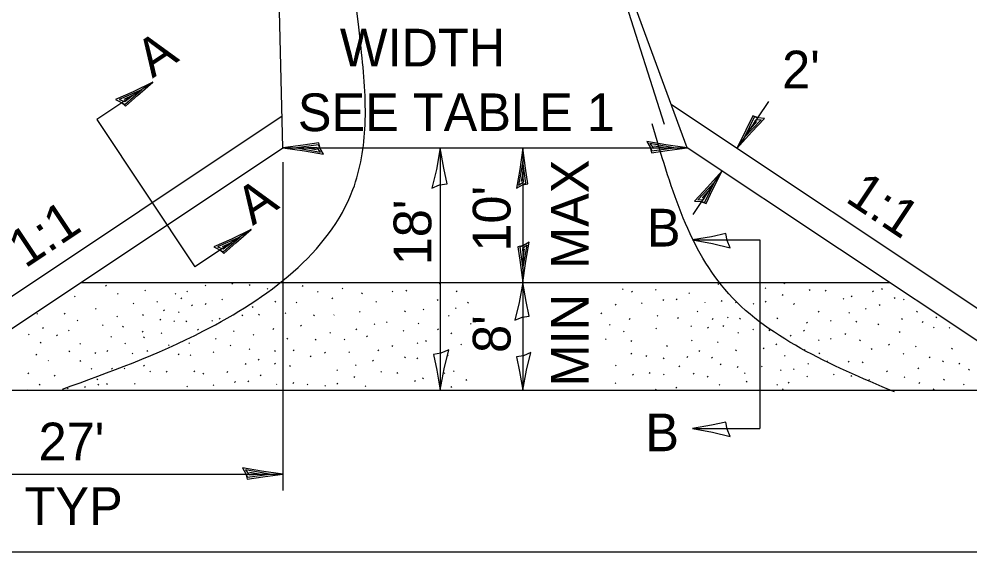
# Model space of a CAD drawing. Extents: x 0 to 2.83, y -0.12 to 1.83.
# Drawn here: x 0.5631 to 0.9899, y 1.2263 to 1.4656 of the extents above; entities that cross this region are included whole.
import ezdxf

# ---------------------------------------------------------------- set-up
doc = ezdxf.new("R2010")
doc.units = 0
for name, color, linetype in [('RD_Pr_Roadway_Dimensions', 7, 'Continuous'), ('RD_Pr_Roadway_Notes', 7, 'Continuous'), ('SH_General_Details', 7, 'Continuous'), ('STG_Traffic_Control', 7, 'Continuous')]:
    doc.layers.add(name, color=color, linetype=linetype)

msp = doc.modelspace()

# ---------------------------------------------------------------- linework, layer by layer
at = {"layer": 'RD_Pr_Roadway_Dimensions'}
for p, q in [((0.89943, 1.42861), (0.88533, 1.40747)), ((0.8924, 1.42211), (0.88939, 1.41565)), ((0.89479, 1.42119), (0.8924, 1.42211)), ((0.893, 1.42149), (0.88872, 1.41252)), ((0.88872, 1.41252), (0.89626, 1.42042)), ((0.89362, 1.42027), (0.89135, 1.41635)), ((0.89135, 1.41635), (0.89431, 1.41961)), ((0.89181, 1.41477), (0.89775, 1.42101)), ((0.89479, 1.42119), (0.893, 1.42149)), ((0.89626, 1.42042), (0.89362, 1.42027)), ((0.89775, 1.42101), (0.89479, 1.42119)), ((0.88939, 1.41565), (0.88534, 1.40747)), ((0.88534, 1.40747), (0.89181, 1.41477)), ((0.69062, 1.40895), (0.68156, 1.40778)), ((0.69748, 1.40917), (0.68765, 1.40776)), ((0.69767, 1.41002), (0.69062, 1.40895)), ((0.69823, 1.40753), (0.69748, 1.40917)), ((0.69823, 1.40753), (0.69767, 1.41002)), ((0.85338, 1.4091), (0.84491, 1.41059)), ((0.84491, 1.41059), (0.8464, 1.40802)), ((0.85697, 1.40779), (0.84622, 1.40968)), ((0.84622, 1.40968), (0.84781, 1.40756)), ((0.86306, 1.40778), (0.85338, 1.4091)), ((0.68156, 1.40778), (0.69123, 1.40644)), ((0.68156, 1.40777), (0.86306, 1.40777)), ((0.68765, 1.40776), (0.6984, 1.40587)), ((0.69123, 1.40644), (0.69971, 1.40496)), ((0.69681, 1.40799), (0.69229, 1.4077)), ((0.69229, 1.4077), (0.69664, 1.40704)), ((0.6984, 1.40587), (0.69681, 1.40799)), ((0.69971, 1.40496), (0.69823, 1.40753)), ((0.75217, 1.40777), (0.75217, 1.29887)), ((0.78924, 1.40778), (0.78791, 1.3981)), ((0.78923, 1.40777), (0.78923, 1.34727)), ((0.79041, 1.39871), (0.78924, 1.40778)), ((0.8464, 1.40802), (0.84696, 1.40553)), ((0.8464, 1.40802), (0.84714, 1.40637)), ((0.84696, 1.40553), (0.854, 1.4066)), ((0.84714, 1.40637), (0.85697, 1.40779)), ((0.84781, 1.40756), (0.85233, 1.40785)), ((0.85233, 1.40785), (0.84798, 1.4085)), ((0.854, 1.4066), (0.86306, 1.40778)), ((0.68156, 1.40137), (0.68156, 1.25395)), ((0.78922, 1.40169), (0.78733, 1.39094)), ((0.79063, 1.39185), (0.78922, 1.40169)), ((0.78791, 1.3981), (0.78642, 1.38963)), ((0.78917, 1.39704), (0.7885, 1.39269)), ((0.78945, 1.39252), (0.78917, 1.39704)), ((0.79148, 1.39167), (0.79041, 1.39871)), ((0.87862, 1.3974), (0.86559, 1.37785)), ((0.87863, 1.3974), (0.87215, 1.39009)), ((0.87457, 1.38921), (0.87863, 1.3974)), ((0.78733, 1.39094), (0.78945, 1.39252)), ((0.789, 1.39111), (0.79063, 1.39185)), ((0.789, 1.39111), (0.79148, 1.39167)), ((0.87524, 1.39234), (0.86771, 1.38445)), ((0.87096, 1.38337), (0.87524, 1.39234)), ((0.78642, 1.38963), (0.789, 1.39111)), ((0.87215, 1.39009), (0.86621, 1.38386)), ((0.87261, 1.3885), (0.86966, 1.38526)), ((0.87035, 1.38459), (0.87261, 1.3885)), ((0.87156, 1.38275), (0.87457, 1.38921)), ((0.86621, 1.38386), (0.86918, 1.38366)), ((0.86771, 1.38445), (0.87035, 1.38459)), ((0.86918, 1.38366), (0.87156, 1.38275)), ((0.86918, 1.38366), (0.87096, 1.38337)), ((0.78948, 1.36394), (0.78699, 1.36338)), ((0.78699, 1.36338), (0.78807, 1.35633)), ((0.78948, 1.36394), (0.78784, 1.36319)), ((0.78784, 1.36319), (0.78925, 1.35336)), ((0.79114, 1.36411), (0.78902, 1.36252)), ((0.78902, 1.36252), (0.78931, 1.35801)), ((0.78925, 1.35336), (0.79114, 1.36411)), ((0.78931, 1.35801), (0.78996, 1.36235)), ((0.79205, 1.36543), (0.78948, 1.36394)), ((0.79056, 1.35695), (0.79205, 1.36543)), ((0.78807, 1.35633), (0.78924, 1.34728)), ((0.78924, 1.34728), (0.79056, 1.35695)), ((0.78923, 1.34727), (0.78923, 1.29887)), ((0.67188, 1.26253), (0.66341, 1.26402)), ((0.66341, 1.26402), (0.6649, 1.26144)), ((0.51821, 1.2612), (0.68156, 1.2612)), ((0.67547, 1.26121), (0.66472, 1.2631)), ((0.66472, 1.2631), (0.66631, 1.26099)), ((0.6649, 1.26144), (0.66546, 1.25896)), ((0.6649, 1.26144), (0.66564, 1.2598)), ((0.66546, 1.25896), (0.6725, 1.26003)), ((0.66564, 1.2598), (0.67547, 1.26121)), ((0.66631, 1.26099), (0.67083, 1.26127)), ((0.67083, 1.26127), (0.66648, 1.26193)), ((0.68156, 1.2612), (0.67188, 1.26253)), ((0.6725, 1.26003), (0.68156, 1.2612))]:
    msp.add_line(p, q, dxfattribs=at)
for points in [[(0.74838, 1.38963), (0.75187, 1.3911), (0.75521, 1.39167), (0.75375, 1.39869), (0.75218, 1.40777), (0.75041, 1.39809)], [(0.74838, 1.38963), (0.75187, 1.3911), (0.75521, 1.39167), (0.75375, 1.39869), (0.75218, 1.40777), (0.75041, 1.39809)], [(0.78569, 1.33034), (0.78895, 1.33172), (0.79207, 1.33225), (0.79071, 1.3388), (0.78924, 1.34727), (0.7876, 1.33824)], [(0.75597, 1.31703), (0.75248, 1.31555), (0.74913, 1.31497), (0.7506, 1.30795), (0.75217, 1.29888), (0.75393, 1.30856)], [(0.79278, 1.31581), (0.78953, 1.31443), (0.78641, 1.3139), (0.78777, 1.30734), (0.78924, 1.29887), (0.79088, 1.30791)], [(0.79278, 1.31581), (0.78953, 1.31443), (0.78641, 1.3139), (0.78777, 1.30734), (0.78924, 1.29887), (0.79088, 1.30791)]]:
    msp.add_lwpolyline(points, close=True, dxfattribs=at)
at = {"layer": 'SH_General_Details'}
for p, q in [((0.85275, 1.41825), (0.73498, 1.79112)), ((0.86306, 1.40777), (0.76059, 1.68535)), ((0.68156, 1.40777), (0.67526, 1.66241)), ((0.62309, 1.43724), (0.59792, 1.42046)), ((1.01192, 1.32307), (0.85594, 1.42706)), ((0.53269, 1.32307), (0.6812, 1.42208)), ((0.59792, 1.42046), (0.64204, 1.35427)), ((0.53636, 1.31097), (0.68156, 1.40777)), ((1.00826, 1.31097), (0.86306, 1.40777)), ((0.66721, 1.37105), (0.64204, 1.35427)), ((0.86536, 1.36641), (0.89561, 1.36641)), ((0.89561, 1.36641), (0.89561, 1.28171)), ((0.59081, 1.34727), (0.95381, 1.34727)), ((0.5957, 1.3471), (0.59587, 1.34727)), ((0.60195, 1.34581), (0.60231, 1.34617)), ((0.6466, 1.34578), (0.64696, 1.34614)), ((0.65861, 1.34671), (0.65897, 1.34707)), ((0.66643, 1.34608), (0.66679, 1.34644)), ((0.69032, 1.34554), (0.69068, 1.3459)), ((0.70811, 1.34441), (0.70847, 1.34477)), ((0.75171, 1.3468), (0.75207, 1.34716)), ((0.87689, 1.34644), (0.87725, 1.3468)), ((0.898, 1.34456), (0.89836, 1.34492)), ((0.90642, 1.3468), (0.90677, 1.34716)), ((0.58791, 1.34081), (0.58827, 1.34117)), ((0.60725, 1.34207), (0.60761, 1.34243)), ((0.6195, 1.34348), (0.61986, 1.34384)), ((0.63316, 1.34204), (0.63352, 1.3424)), ((0.63573, 1.34012), (0.63609, 1.34048)), ((0.63834, 1.34309), (0.6387, 1.34345)), ((0.67439, 1.34423), (0.67475, 1.34459)), ((0.697, 1.34288), (0.69736, 1.34324)), ((0.70353, 1.34006), (0.70389, 1.34042)), ((0.71695, 1.34222), (0.71731, 1.34258)), ((0.73054, 1.34306), (0.7309, 1.34342)), ((0.73683, 1.34342), (0.73719, 1.34378)), ((0.75935, 1.34318), (0.75971, 1.34354)), ((0.83392, 1.34408), (0.83428, 1.34444)), ((0.83805, 1.343), (0.83841, 1.34336)), ((0.84871, 1.34378), (0.84907, 1.34414)), ((0.86368, 1.34234), (0.86404, 1.3427)), ((0.90579, 1.3415), (0.90615, 1.34186)), ((0.91779, 1.34381), (0.91815, 1.34417)), ((0.92501, 1.34342), (0.92537, 1.34378)), ((0.93663, 1.3409), (0.93699, 1.34126)), ((0.94621, 1.34324), (0.94657, 1.3436)), ((0.95038, 1.34417), (0.95074, 1.34453)), ((0.95598, 1.34024), (0.95634, 1.3406)), ((0.61423, 1.33767), (0.61459, 1.33803)), ((0.62489, 1.33845), (0.62525, 1.33881)), ((0.64055, 1.33698), (0.64091, 1.33734)), ((0.64669, 1.33749), (0.64705, 1.33785)), ((0.65409, 1.33944), (0.65445, 1.33979)), ((0.66775, 1.3362), (0.66811, 1.33656)), ((0.67805, 1.33848), (0.67841, 1.33884)), ((0.68748, 1.33815), (0.68784, 1.33851)), ((0.72324, 1.33845), (0.72359, 1.33881)), ((0.75079, 1.33929), (0.75115, 1.33965)), ((0.76453, 1.33806), (0.76489, 1.33842)), ((0.83071, 1.33722), (0.83107, 1.33758)), ((0.84245, 1.33782), (0.84281, 1.33818)), ((0.85215, 1.33926), (0.85251, 1.33962)), ((0.85811, 1.33959), (0.85847, 1.33994)), ((0.87836, 1.33881), (0.87872, 1.33917)), ((0.8847, 1.33815), (0.88506, 1.33851)), ((0.89258, 1.33752), (0.89294, 1.33788)), ((0.89806, 1.33851), (0.89842, 1.33887)), ((0.91076, 1.33743), (0.91112, 1.33779)), ((0.93295, 1.33979), (0.93331, 1.34015)), ((0.94924, 1.3371), (0.9496, 1.33746)), ((0.96005, 1.33953), (0.96041, 1.33988)), ((0.57099, 1.33306), (0.57135, 1.33342)), ((0.58336, 1.33309), (0.58372, 1.33345)), ((0.59737, 1.3353), (0.59773, 1.33566)), ((0.6069, 1.33189), (0.60725, 1.33225)), ((0.61863, 1.33249), (0.61899, 1.33285)), ((0.62798, 1.33464), (0.62834, 1.335)), ((0.63463, 1.33375), (0.63498, 1.33411)), ((0.66319, 1.33237), (0.66355, 1.33273)), ((0.67071, 1.3327), (0.67107, 1.33306)), ((0.68248, 1.33333), (0.68284, 1.33369)), ((0.69539, 1.3324), (0.69575, 1.33276)), ((0.71584, 1.33393), (0.7162, 1.33428)), ((0.73623, 1.33419), (0.73659, 1.33455)), ((0.74447, 1.335), (0.74483, 1.33536)), ((0.75579, 1.33213), (0.75615, 1.33249)), ((0.75899, 1.33563), (0.75935, 1.33599)), ((0.8243, 1.33327), (0.82466, 1.33363)), ((0.84946, 1.33219), (0.84982, 1.33255)), ((0.86746, 1.33414), (0.86781, 1.33449)), ((0.92184, 1.33414), (0.9222, 1.33449)), ((0.93555, 1.33348), (0.93591, 1.33384)), ((0.94301, 1.3353), (0.94337, 1.33566)), ((0.96604, 1.33402), (0.9664, 1.33437)), ((0.58914, 1.33006), (0.5895, 1.33042)), ((0.60049, 1.32794), (0.60085, 1.3283)), ((0.60965, 1.32728), (0.61001, 1.32764)), ((0.62633, 1.33048), (0.62669, 1.33084)), ((0.63253, 1.32973), (0.63289, 1.33009)), ((0.63807, 1.3297), (0.63843, 1.33006)), ((0.64957, 1.32988), (0.64993, 1.33024)), ((0.65298, 1.3309), (0.65334, 1.33126)), ((0.68949, 1.3277), (0.68985, 1.32806)), ((0.72243, 1.32836), (0.72279, 1.32871)), ((0.728, 1.32931), (0.72836, 1.32967)), ((0.74222, 1.32868), (0.74258, 1.32904)), ((0.76567, 1.3286), (0.76603, 1.32895)), ((0.82811, 1.32809), (0.82847, 1.32845)), ((0.83703, 1.33072), (0.83739, 1.33108)), ((0.85868, 1.33129), (0.85904, 1.33165)), ((0.86461, 1.32752), (0.86497, 1.32788)), ((0.87428, 1.33072), (0.87464, 1.33108)), ((0.8791, 1.32758), (0.87946, 1.32794)), ((0.88111, 1.33144), (0.88147, 1.3318)), ((0.88659, 1.33087), (0.88695, 1.33123)), ((0.90339, 1.33102), (0.90375, 1.33138)), ((0.9166, 1.32907), (0.91696, 1.32943)), ((0.92729, 1.32988), (0.92765, 1.33024)), ((0.93879, 1.32952), (0.93915, 1.32988)), ((0.94873, 1.32833), (0.94909, 1.32868)), ((0.95933, 1.33072), (0.95969, 1.33108)), ((0.96852, 1.32937), (0.96888, 1.32973)), ((0.97478, 1.3315), (0.97514, 1.33186)), ((0.56731, 1.3238), (0.56767, 1.32416)), ((0.57366, 1.3268), (0.57401, 1.32716)), ((0.57994, 1.3235), (0.5803, 1.32386)), ((0.58527, 1.3256), (0.58563, 1.32596)), ((0.61839, 1.32506), (0.61875, 1.32542)), ((0.62687, 1.32437), (0.62723, 1.32473)), ((0.64325, 1.32596), (0.64361, 1.32632)), ((0.6593, 1.3253), (0.65966, 1.32566)), ((0.66813, 1.32359), (0.66849, 1.32395)), ((0.67706, 1.32623), (0.67742, 1.32659)), ((0.70257, 1.32449), (0.70293, 1.32485)), ((0.71428, 1.3262), (0.71464, 1.32656)), ((0.7191, 1.32305), (0.71946, 1.32341)), ((0.73551, 1.32539), (0.73587, 1.32575)), ((0.75097, 1.32617), (0.75132, 1.32653)), ((0.75692, 1.32428), (0.75728, 1.32464)), ((0.83434, 1.32509), (0.83469, 1.32545)), ((0.84886, 1.3265), (0.84922, 1.32686)), ((0.87219, 1.32689), (0.87255, 1.32725)), ((0.88572, 1.32449), (0.88608, 1.32485)), ((0.89246, 1.32602), (0.89282, 1.32638)), ((0.89977, 1.32566), (0.90013, 1.32602)), ((0.90926, 1.32329), (0.90962, 1.32365)), ((0.91528, 1.32548), (0.91564, 1.32584)), ((0.93391, 1.32398), (0.93426, 1.32434)), ((0.95822, 1.325), (0.95858, 1.32536)), ((0.97352, 1.32689), (0.97388, 1.32725)), ((0.98059, 1.32677), (0.98095, 1.32713)), ((0.57267, 1.32012), (0.57303, 1.32048)), ((0.59031, 1.31961), (0.59066, 1.31997)), ((0.60429, 1.32276), (0.60465, 1.32311)), ((0.61052, 1.31976), (0.61088, 1.32012)), ((0.61908, 1.32252), (0.61944, 1.32288)), ((0.6301, 1.31898), (0.63046, 1.31934)), ((0.6393, 1.31985), (0.63966, 1.32021)), ((0.65119, 1.32186), (0.65154, 1.32222)), ((0.6578, 1.31883), (0.65816, 1.31919)), ((0.68338, 1.32189), (0.68374, 1.32225)), ((0.69616, 1.32144), (0.69652, 1.3218)), ((0.70901, 1.32153), (0.70937, 1.32189)), ((0.74177, 1.31991), (0.74213, 1.32027)), ((0.74567, 1.32087), (0.74602, 1.32123)), ((0.76139, 1.31928), (0.76175, 1.31964)), ((0.82634, 1.32171), (0.8267, 1.32207)), ((0.83781, 1.32084), (0.83817, 1.3212)), ((0.86488, 1.32108), (0.86524, 1.32144)), ((0.87662, 1.3203), (0.87698, 1.32066)), ((0.90285, 1.31934), (0.90321, 1.3197)), ((0.92196, 1.3212), (0.92232, 1.32156)), ((0.92726, 1.32183), (0.92762, 1.32219)), ((0.94046, 1.32114), (0.94082, 1.3215)), ((0.95343, 1.31931), (0.95379, 1.31967)), ((0.57063, 1.31473), (0.57099, 1.31509)), ((0.58554, 1.31623), (0.5859, 1.31659)), ((0.59722, 1.31545), (0.59758, 1.31581)), ((0.60252, 1.31638), (0.60288, 1.31674)), ((0.61381, 1.31521), (0.61417, 1.31557)), ((0.62046, 1.31641), (0.62082, 1.31677)), ((0.63454, 1.31491), (0.63489, 1.31527)), ((0.63987, 1.31449), (0.64023, 1.31485)), ((0.65014, 1.31584), (0.6505, 1.3162)), ((0.66634, 1.31719), (0.6667, 1.31754)), ((0.67784, 1.31635), (0.6782, 1.31671)), ((0.68616, 1.31665), (0.68652, 1.31701)), ((0.70021, 1.31566), (0.70057, 1.31602)), ((0.71108, 1.31581), (0.71144, 1.31617)), ((0.72416, 1.31668), (0.72452, 1.31704)), ((0.73051, 1.31859), (0.73087, 1.31895)), ((0.83775, 1.31521), (0.83811, 1.31557)), ((0.85383, 1.31859), (0.85419, 1.31895)), ((0.86835, 1.31635), (0.86871, 1.31671)), ((0.88482, 1.31665), (0.88518, 1.31701)), ((0.89713, 1.31757), (0.89749, 1.31793)), ((0.91561, 1.31683), (0.91597, 1.31719)), ((0.92226, 1.31533), (0.92262, 1.31569)), ((0.94561, 1.31737), (0.94597, 1.31772)), ((0.9599, 1.31506), (0.96026, 1.31542)), ((0.9655, 1.31838), (0.96586, 1.31874)), ((0.98173, 1.31743), (0.98209, 1.31778)), ((0.5904, 1.31197), (0.59075, 1.31233)), ((0.66466, 1.31054), (0.66502, 1.3109)), ((0.67044, 1.31248), (0.6708, 1.31284)), ((0.67778, 1.31072), (0.67814, 1.31108)), ((0.69383, 1.31407), (0.69419, 1.31443)), ((0.7218, 1.31203), (0.72216, 1.31239)), ((0.73626, 1.3135), (0.73662, 1.31386)), ((0.74168, 1.31305), (0.74204, 1.31341)), ((0.75528, 1.31425), (0.75564, 1.31461)), ((0.84455, 1.3141), (0.84491, 1.31446)), ((0.85233, 1.31308), (0.85269, 1.31344)), ((0.86287, 1.31368), (0.86323, 1.31404)), ((0.87398, 1.31341), (0.87434, 1.31377)), ((0.87785, 1.31045), (0.87821, 1.31081)), ((0.90668, 1.31419), (0.90704, 1.31455)), ((0.91714, 1.31057), (0.9175, 1.31093)), ((0.92561, 1.3118), (0.92597, 1.31215)), ((0.93528, 1.31159), (0.93564, 1.31195)), ((0.94169, 1.31129), (0.94205, 1.31165)), ((0.97167, 1.31353), (0.97203, 1.31389)), ((0.97772, 1.31174), (0.97808, 1.31209)), ((0.98496, 1.31066), (0.98532, 1.31102)), ((0.56704, 1.30635), (0.5674, 1.3067)), ((0.59543, 1.30838), (0.59579, 1.30874)), ((0.60465, 1.3085), (0.60501, 1.30886)), ((0.61022, 1.3085), (0.61058, 1.30886)), ((0.61896, 1.30976), (0.61932, 1.31012)), ((0.62178, 1.30712), (0.62214, 1.30748)), ((0.62915, 1.30712), (0.6295, 1.30748)), ((0.6416, 1.30724), (0.64196, 1.3076)), ((0.64574, 1.30617), (0.64609, 1.30652)), ((0.6564, 1.30694), (0.65676, 1.3073)), ((0.68458, 1.30961), (0.68493, 1.30997)), ((0.70569, 1.30772), (0.70605, 1.30808)), ((0.7141, 1.30997), (0.71446, 1.31033)), ((0.72548, 1.30697), (0.72584, 1.30733)), ((0.7327, 1.30658), (0.73306, 1.30694)), ((0.7539, 1.30641), (0.75426, 1.30676)), ((0.75806, 1.30733), (0.75842, 1.30769)), ((0.83077, 1.30985), (0.83113, 1.31021)), ((0.84604, 1.30649), (0.8464, 1.30685)), ((0.85931, 1.30946), (0.85967, 1.30982)), ((0.86575, 1.3062), (0.86611, 1.30655)), ((0.88548, 1.30916), (0.88584, 1.30952)), ((0.88869, 1.30643), (0.88905, 1.30679)), ((0.89635, 1.30943), (0.89671, 1.30979)), ((0.90489, 1.30778), (0.90525, 1.30814)), ((0.91067, 1.30817), (0.91103, 1.30853)), ((0.95253, 1.30727), (0.95289, 1.30763)), ((0.96658, 1.30856), (0.96694, 1.30892)), ((0.98943, 1.30799), (0.98978, 1.30835)), ((0.5789, 1.30527), (0.57926, 1.30563)), ((0.59812, 1.30365), (0.59848, 1.30401)), ((0.65984, 1.30242), (0.6602, 1.30278)), ((0.6658, 1.30275), (0.66616, 1.30311)), ((0.67137, 1.30551), (0.67173, 1.30587)), ((0.68604, 1.30197), (0.6864, 1.30233)), ((0.70575, 1.30167), (0.70611, 1.30203)), ((0.71347, 1.30467), (0.71383, 1.30503)), ((0.74063, 1.30296), (0.74099, 1.30332)), ((0.74432, 1.30407), (0.74468, 1.30443)), ((0.76366, 1.30341), (0.76402, 1.30377)), ((0.83068, 1.30191), (0.83104, 1.30227)), ((0.83847, 1.30575), (0.83883, 1.30611)), ((0.85236, 1.30581), (0.85272, 1.30617)), ((0.87201, 1.30491), (0.87237, 1.30527)), ((0.88956, 1.30257), (0.88991, 1.30293)), ((0.90839, 1.30218), (0.90875, 1.30254)), ((0.91666, 1.30488), (0.91702, 1.30524)), ((0.92866, 1.30581), (0.92902, 1.30617)), ((0.93648, 1.30518), (0.93684, 1.30554)), ((0.94445, 1.30332), (0.94481, 1.30368)), ((0.96038, 1.30464), (0.96074, 1.305)), ((0.96706, 1.30197), (0.96742, 1.30233)), ((0.97817, 1.3035), (0.97852, 1.30386)), ((0.18203, 1.29887), (1.36924, 1.29887)), ((0.56675, 1.29887), (0.56704, 1.29916)), ((0.57222, 1.30122), (0.57258, 1.30158)), ((0.5848, 1.29961), (0.58515, 1.29997)), ((0.59252, 1.30027), (0.59288, 1.30063)), ((0.5986, 1.30125), (0.59896, 1.30161)), ((0.60249, 1.30155), (0.60285, 1.30191)), ((0.61486, 1.30158), (0.61522, 1.30194)), ((0.62095, 1.29887), (0.621, 1.29892)), ((0.6384, 1.30039), (0.63876, 1.30075)), ((0.65014, 1.30098), (0.6505, 1.30134)), ((0.69239, 1.30131), (0.69275, 1.30167)), ((0.70027, 1.30069), (0.70063, 1.30104)), ((0.71844, 1.3006), (0.7188, 1.30095)), ((0.75692, 1.30027), (0.75728, 1.30063)), ((0.84877, 1.2991), (0.84913, 1.29946)), ((0.85796, 1.29991), (0.85832, 1.30027)), ((0.87731, 1.30116), (0.87767, 1.30152)), ((0.90321, 1.30113), (0.90357, 1.30149)), ((0.90579, 1.29922), (0.90615, 1.29958)), ((0.92449, 1.29887), (0.9245, 1.29889)), ((0.97358, 1.29916), (0.97394, 1.29952)), ((0.987, 1.30131), (0.98736, 1.30167)), ((0.86536, 1.28171), (0.89561, 1.28171)), ((0.19009, 1.22627), (1.37327, 1.22627))]:
    msp.add_line(p, q, dxfattribs=at)
for points in [[(0.87102, 1.3383), (0.87114, 1.33842)], [(0.7044, 1.33267), (0.70452, 1.33279)], [(0.57617, 1.31218), (0.57623, 1.31224)], [(0.67871, 1.30146), (0.67883, 1.30158)]]:
    msp.add_lwpolyline(points, dxfattribs=at)
for points in [[(0.58251, 1.29942), (0.64593, 1.32555), (0.71297, 1.38905), (0.71841, 1.41808), (0.7166, 1.45255), (0.64956, 1.79183)], [(0.95601, 1.29815), (0.87991, 1.34423), (0.8473, 1.41862)]]:
    msp.add_spline(points, degree=3, dxfattribs=at)
at = {"layer": 'STG_Traffic_Control'}
for p, q in [((0.62309, 1.43724), (0.6143, 1.43297)), ((0.6162, 1.43124), (0.62309, 1.43724)), ((0.6143, 1.43297), (0.60642, 1.42951)), ((0.61802, 1.43388), (0.60803, 1.42948)), ((0.61412, 1.43135), (0.61014, 1.42948)), ((0.61052, 1.4286), (0.61412, 1.43135)), ((0.61062, 1.42724), (0.61802, 1.43388)), ((0.61093, 1.42643), (0.6162, 1.43124)), ((0.60642, 1.42951), (0.60909, 1.42819)), ((0.60803, 1.42948), (0.61052, 1.4286)), ((0.60909, 1.42819), (0.61093, 1.42643)), ((0.60909, 1.42819), (0.61062, 1.42724)), ((0.66721, 1.37105), (0.65843, 1.36679)), ((0.66033, 1.36505), (0.66721, 1.37105)), ((0.65843, 1.36679), (0.65055, 1.36333)), ((0.66214, 1.36769), (0.65215, 1.3633)), ((0.65474, 1.36106), (0.66214, 1.36769)), ((0.65055, 1.36333), (0.65321, 1.36201)), ((0.65215, 1.3633), (0.65464, 1.36242)), ((0.65321, 1.36201), (0.65505, 1.36025)), ((0.65321, 1.36201), (0.65474, 1.36106)), ((0.65824, 1.36516), (0.65426, 1.3633)), ((0.65464, 1.36242), (0.65824, 1.36516)), ((0.65505, 1.36025), (0.66033, 1.36505))]:
    msp.add_line(p, q, dxfattribs=at)
for points in [[(0.8823, 1.36286), (0.88093, 1.36612), (0.8804, 1.36924), (0.87384, 1.36787), (0.86537, 1.36641), (0.87441, 1.36476)], [(0.8823, 1.27816), (0.88093, 1.28142), (0.8804, 1.28454), (0.87384, 1.28317), (0.86537, 1.28171), (0.87441, 1.28006)], [(0.8823, 1.27816), (0.88093, 1.28142), (0.8804, 1.28454), (0.87384, 1.28317), (0.86537, 1.28171), (0.87441, 1.28006)]]:
    msp.add_lwpolyline(points, close=True, dxfattribs=at)

# ---------------------------------------------------------------- texts
at = {"layer": 'RD_Pr_Roadway_Dimensions'}
for s, p in [("2'", (0.90562, 1.43445)), (" 27'", (0.56555, 1.26742)), ('TYP', (0.56555, 1.23838))]:
    msp.add_text(s, height=0.01694, dxfattribs=at).set_placement(p)
for s, p in [('MAX', (0.81878, 1.35339)), ("10'", (0.78369, 1.36116)), ('MIN', (0.81878, 1.30063)), ("8'", (0.78369, 1.31567))]:
    msp.add_text(s, height=0.01694, rotation=90, dxfattribs=at).set_placement(p)
at = {"layer": 'RD_Pr_Roadway_Notes'}
for s, p in [('   WIDTH', (0.68822, 1.4443)), ('SEE TABLE 1', (0.68822, 1.41526))]:
    msp.add_text(s, height=0.01694, dxfattribs=at).set_placement(p)
for rotation, p in [(326.3099, (0.93344, 1.38394)), (33.6901, (0.56582, 1.35342))]:
    msp.add_text('1:1', height=0.01694, rotation=rotation, dxfattribs=at).set_placement(p)
at = {"layer": 'SH_General_Details'}
for s, rotation, p in [('A', 33.6901, (0.62295, 1.43883)), ('A', 33.6901, (0.66797, 1.37266)), ("18'", 90, (0.74814, 1.35502))]:
    msp.add_text(s, height=0.01694, rotation=rotation, dxfattribs=at).set_placement(p)
for p in [(0.84491, 1.36345), (0.84421, 1.27151)]:
    msp.add_text('B', height=0.01694, dxfattribs=at).set_placement(p)

doc.saveas('drawing.dxf')
